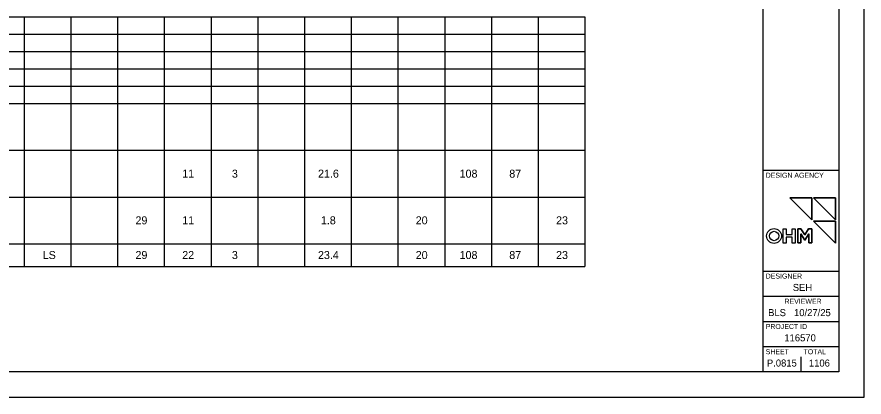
# Model space of a CAD drawing. Extents: x 0 to 34, y 0 to 22.
# Drawn here: x 17.2 to 34, y 0 to 7.54 of the extents above; entities that cross this region are included whole.
import ezdxf

# ---------------------------------------------------------------- set-up
doc = ezdxf.new("R2010")
doc.units = 0
for name, color, linetype in [('Default', 7, 'Continuous'), ('SH_Border', 7, 'Continuous'), ('SH_Cut_Line', 7, 'Continuous'), ('SH_Data', 7, 'Continuous')]:
    doc.layers.add(name, color=color, linetype=linetype)

msp = doc.modelspace()

# ---------------------------------------------------------------- linework, layer by layer
at = {"layer": 'Default'}
for p, q in [((16.416, 7.54), (17.343, 7.54)), ((17.343, 7.54), (18.269, 7.54)), ((17.343, 7.54), (17.343, 6.853)), ((18.269, 7.54), (19.196, 7.54)), ((18.269, 7.54), (18.269, 6.853)), ((19.196, 7.54), (26.609, 7.54)), ((19.196, 7.54), (19.196, 6.853)), ((20.123, 7.54), (20.123, 6.853)), ((21.049, 7.54), (21.049, 6.853)), ((21.976, 7.54), (21.976, 6.853)), ((22.903, 7.54), (22.903, 6.853)), ((23.829, 7.54), (23.829, 6.853)), ((24.756, 7.54), (24.756, 6.853)), ((25.683, 7.54), (25.683, 6.853)), ((26.609, 7.54), (27.536, 7.54)), ((26.609, 7.54), (26.609, 6.853)), ((27.536, 7.54), (28.463, 7.54)), ((27.536, 7.54), (27.536, 6.853)), ((28.463, 7.54), (28.463, 6.853)), ((16.416, 7.197), (17.343, 7.197)), ((17.343, 7.197), (18.269, 7.197)), ((18.269, 7.197), (19.196, 7.197)), ((19.196, 7.197), (26.609, 7.197)), ((26.609, 7.197), (27.536, 7.197)), ((27.536, 7.197), (28.463, 7.197)), ((16.416, 6.853), (17.343, 6.853)), ((17.343, 6.853), (18.269, 6.853)), ((17.343, 6.853), (17.343, 6.509)), ((18.269, 6.853), (19.196, 6.853)), ((18.269, 6.853), (18.269, 6.509)), ((19.196, 6.853), (26.609, 6.853)), ((19.196, 6.853), (19.196, 6.509)), ((20.123, 6.853), (20.123, 6.509)), ((21.049, 6.853), (21.049, 6.509)), ((21.976, 6.853), (21.976, 6.509)), ((22.903, 6.853), (22.903, 6.509)), ((23.829, 6.853), (23.829, 6.509)), ((24.756, 6.853), (24.756, 6.509)), ((25.683, 6.853), (25.683, 6.509)), ((26.609, 6.853), (27.536, 6.853)), ((26.609, 6.853), (26.609, 6.509)), ((27.536, 6.853), (28.463, 6.853)), ((27.536, 6.853), (27.536, 6.509)), ((28.463, 6.853), (28.463, 6.509)), ((16.416, 6.509), (17.343, 6.509)), ((17.343, 6.509), (18.269, 6.509)), ((17.343, 6.509), (17.343, 5.822)), ((18.269, 6.509), (19.196, 6.509)), ((18.269, 6.509), (18.269, 5.822)), ((19.196, 6.509), (26.609, 6.509)), ((19.196, 6.509), (19.196, 5.822)), ((20.123, 6.509), (20.123, 5.822)), ((21.049, 6.509), (21.049, 5.822)), ((21.976, 6.509), (21.976, 5.822)), ((22.903, 6.509), (22.903, 5.822)), ((23.829, 6.509), (23.829, 5.822)), ((24.756, 6.509), (24.756, 5.822)), ((25.683, 6.509), (25.683, 5.822)), ((26.609, 6.509), (27.536, 6.509)), ((26.609, 6.509), (26.609, 5.822)), ((27.536, 6.509), (28.463, 6.509)), ((27.536, 6.509), (27.536, 5.822)), ((28.463, 6.509), (28.463, 5.822)), ((16.416, 6.165), (17.343, 6.165)), ((17.343, 6.165), (18.269, 6.165)), ((18.269, 6.165), (19.196, 6.165)), ((19.196, 6.165), (26.609, 6.165)), ((26.609, 6.165), (27.536, 6.165)), ((27.536, 6.165), (28.463, 6.165)), ((16.416, 5.822), (17.343, 5.822)), ((17.343, 5.822), (18.269, 5.822)), ((17.343, 5.822), (17.343, 4.895)), ((18.269, 5.822), (19.196, 5.822)), ((18.269, 5.822), (18.269, 4.895)), ((19.196, 5.822), (26.609, 5.822)), ((19.196, 5.822), (19.196, 4.895)), ((20.123, 5.822), (20.123, 4.895)), ((21.049, 5.822), (21.049, 4.895)), ((21.976, 5.822), (21.976, 4.895)), ((22.903, 5.822), (22.903, 4.895)), ((23.829, 5.822), (23.829, 4.895)), ((24.756, 5.822), (24.756, 4.895)), ((25.683, 5.822), (25.683, 4.895)), ((26.609, 5.822), (27.536, 5.822)), ((26.609, 5.822), (26.609, 4.895)), ((27.536, 5.822), (28.463, 5.822)), ((27.536, 5.822), (27.536, 4.895)), ((28.463, 5.822), (28.463, 4.895)), ((16.416, 4.895), (17.343, 4.895)), ((17.343, 4.895), (18.269, 4.895)), ((17.343, 4.895), (17.343, 2.593)), ((18.269, 4.895), (19.196, 4.895)), ((18.269, 4.895), (18.269, 2.593)), ((19.196, 4.895), (26.609, 4.895)), ((19.196, 4.895), (19.196, 2.593)), ((20.123, 4.895), (20.123, 2.593)), ((21.049, 4.895), (21.049, 2.593)), ((21.976, 4.895), (21.976, 2.593)), ((22.903, 4.895), (22.903, 2.593)), ((23.829, 4.895), (23.829, 2.593)), ((24.756, 4.895), (24.756, 2.593)), ((25.683, 4.895), (25.683, 2.593)), ((26.609, 4.895), (27.536, 4.895)), ((26.609, 4.895), (26.609, 2.593)), ((27.536, 4.895), (28.463, 4.895)), ((27.536, 4.895), (27.536, 2.593)), ((28.463, 4.895), (28.463, 2.593)), ((16.416, 3.968), (17.343, 3.968)), ((17.343, 3.968), (18.269, 3.968)), ((18.269, 3.968), (19.196, 3.968)), ((19.196, 3.968), (26.609, 3.968)), ((26.609, 3.968), (27.536, 3.968)), ((27.536, 3.968), (28.463, 3.968)), ((16.416, 3.042), (17.343, 3.042)), ((17.343, 3.042), (18.269, 3.042)), ((18.269, 3.042), (19.196, 3.042)), ((19.196, 3.042), (26.609, 3.042)), ((26.609, 3.042), (27.536, 3.042)), ((27.536, 3.042), (28.463, 3.042)), ((16.416, 2.593), (17.343, 2.593)), ((17.343, 2.593), (18.269, 2.593)), ((18.269, 2.593), (19.196, 2.593)), ((19.196, 2.593), (26.609, 2.593)), ((26.609, 2.593), (27.536, 2.593)), ((27.536, 2.593), (28.463, 2.593))]:
    msp.add_line(p, q, dxfattribs=at)
at = {"layer": 'SH_Border'}
for p, q in [((32, 0.5), (32, 21.5)), ((32, 4.5), (33.5, 4.5)), ((32, 2.5), (33.5, 2.5)), ((32, 2), (33.5, 2)), ((32, 1.5), (33.5, 1.5)), ((32, 1), (33.5, 1))]:
    msp.add_line(p, q, dxfattribs=at)
msp.add_lwpolyline([(1.5, 21.5), (33.5, 21.5), (33.5, 0.5), (1.5, 0.5)], close=True, dxfattribs=at)
at = {"layer": 'SH_Cut_Line'}
msp.add_lwpolyline([(0, 0), (34, 0), (34, 22), (0, 22)], close=True, dxfattribs=at)
at = {"layer": 'SH_Data'}
for p, q in [((32.75, 3.5), (32.75, 3.5)), ((32.745, 3.057), (32.745, 3.237)), ((32.745, 3.237), (32.824, 3.113)), ((32.824, 3.113), (32.903, 3.237)), ((32.903, 3.237), (32.903, 3.057)), ((32.375, 0.675), (32.375, 0.675)), ((32.75, 0.5), (32.75, 0.8))]:
    msp.add_line(p, q, dxfattribs=at)
for points in [[(32.53, 3.953), (32.966, 3.515), (32.966, 3.953), (32.53, 3.953)], [(32.997, 3.953), (33.433, 3.515), (33.433, 3.953), (32.997, 3.953)], [(32.997, 3.488), (33.433, 3.05), (33.433, 3.488), (32.997, 3.488)], [(32.824, 3.221), (32.748, 3.34), (32.685, 3.34), (32.685, 3.057), (32.745, 3.057)], [(32.903, 3.057), (32.963, 3.057), (32.963, 3.34), (32.9, 3.34), (32.824, 3.221)]]:
    msp.add_lwpolyline(points, dxfattribs=at)
for points in [[(32.966, 3.953), (32.966, 3.515), (32.53, 3.953)], [(33.433, 3.953), (33.433, 3.515), (32.997, 3.953)], [(33.433, 3.488), (33.433, 3.05), (32.997, 3.488)], [(32.397, 3.338), (32.457, 3.338), (32.457, 3.224), (32.571, 3.224), (32.571, 3.338), (32.631, 3.338), (32.631, 3.056), (32.571, 3.056), (32.571, 3.171), (32.457, 3.171), (32.457, 3.056), (32.397, 3.056)], [(32.397, 3.338), (32.457, 3.338), (32.457, 3.224), (32.571, 3.224), (32.571, 3.338), (32.631, 3.338), (32.631, 3.056), (32.571, 3.056), (32.571, 3.171), (32.457, 3.171), (32.457, 3.056), (32.397, 3.056)], [(32.9, 3.34), (32.963, 3.34), (32.963, 3.057), (32.903, 3.057), (32.903, 3.237), (32.824, 3.113), (32.745, 3.237), (32.745, 3.057), (32.685, 3.057), (32.685, 3.34), (32.748, 3.34), (32.824, 3.221)]]:
    msp.add_lwpolyline(points, close=True, dxfattribs=at)
for radius in [0.148, 0.148, 0.0927, 0.0927]:
    msp.add_circle((32.215, 3.195), radius, dxfattribs=at)

# ---------------------------------------------------------------- texts
at = {"layer": 'Default'}
for s, height, p in [('11', 0.1588, (20.478, 4.352)), ('3', 0.159, (21.463, 4.352)), ('21.6', 0.1588, (23.171, 4.352)), ('108', 0.1588, (25.979, 4.352)), ('87', 0.1588, (26.964, 4.352)), ('29', 0.1588, (19.551, 3.426)), ('11', 0.1588, (20.478, 3.426)), ('1.8', 0.1588, (23.228, 3.426)), ('20', 0.1588, (25.109, 3.426)), ('23', 0.1588, (27.892, 3.426)), ('LS', 0.1588, (17.711, 2.738)), ('29', 0.1588, (19.551, 2.738)), ('22', 0.1588, (20.478, 2.738)), ('3', 0.159, (21.463, 2.738)), ('23.4', 0.1588, (23.17, 2.738)), ('20', 0.1588, (25.109, 2.738)), ('108', 0.1588, (25.979, 2.738)), ('87', 0.1588, (26.964, 2.738)), ('23', 0.1588, (27.892, 2.738))]:
    msp.add_text(s, height=height, dxfattribs=at).set_placement(p)
at = {"layer": 'SH_Data'}
for s, height, p in [('DESIGN AGENCY', 0.1, (32.05, 4.35)), ('DESIGNER', 0.1, (32.05, 2.35)), ('SEH', 0.14, (32.586, 2.105)), ('REVIEWER', 0.1, (32.422, 1.85)), ('BLS', 0.14, (32.097, 1.605)), ('10/27/25', 0.14, (32.611, 1.605)), ('PROJECT ID', 0.1, (32.05, 1.35)), ('116570', 0.14, (32.419, 1.105)), ('SHEET', 0.1, (32.05, 0.85)), ('TOTAL', 0.1, (32.8, 0.85)), ('P.0815', 0.14, (32.073, 0.605)), ('1106', 0.14, (32.906, 0.605))]:
    msp.add_text(s, height=height, dxfattribs=at).set_placement(p)

doc.saveas('drawing.dxf')
